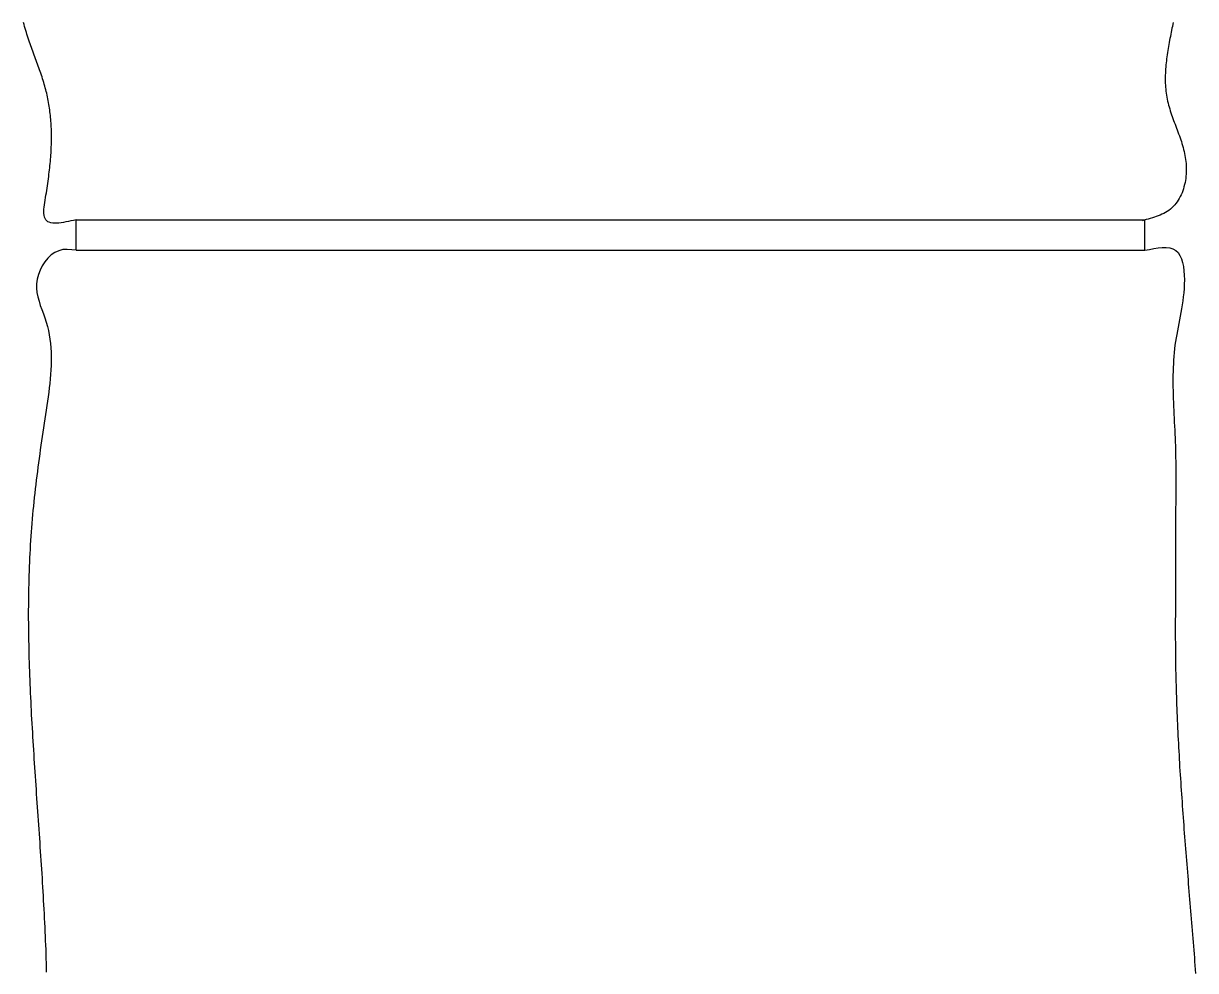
# Model space of a CAD drawing. Extents: x 443 to 1217, y -1921 to -677.
# Drawn here: x 476.74 to 489.24, y -743.73 to -733.63 of the extents above; entities that cross this region are included whole.
import ezdxf

# ---------------------------------------------------------------- set-up
doc = ezdxf.new("R2010")
doc.units = 0
doc.header["$MEASUREMENT"] = 0
doc.layers.add('3', color=8, linetype='CONTINUOUS')

msp = doc.modelspace()

# ---------------------------------------------------------------- linework, layer by layer
at = {"layer": '3', "color": 3}
for p, q in [((476.751, -733.641), (476.745, -733.621)), ((476.757, -733.662), (476.751, -733.641)), ((476.763, -733.684), (476.757, -733.662)), ((476.769, -733.705), (476.763, -733.684)), ((476.776, -733.725), (476.769, -733.705)), ((476.782, -733.746), (476.776, -733.725)), ((488.982, -733.724), (488.978, -733.746)), ((488.986, -733.704), (488.982, -733.724)), ((488.99, -733.682), (488.986, -733.704)), ((488.995, -733.661), (488.99, -733.682)), ((488.999, -733.639), (488.995, -733.661)), ((489.003, -733.619), (488.999, -733.639)), ((476.789, -733.767), (476.782, -733.746)), ((476.796, -733.786), (476.789, -733.767)), ((476.803, -733.807), (476.796, -733.786)), ((476.81, -733.828), (476.803, -733.807)), ((476.817, -733.847), (476.81, -733.828)), ((476.824, -733.868), (476.817, -733.847)), ((488.958, -733.854), (488.954, -733.876)), ((488.961, -733.832), (488.958, -733.854)), ((488.965, -733.81), (488.961, -733.832)), ((488.97, -733.789), (488.965, -733.81)), ((488.974, -733.768), (488.97, -733.789)), ((488.978, -733.746), (488.974, -733.768)), ((476.831, -733.888), (476.824, -733.868)), ((476.838, -733.907), (476.831, -733.888)), ((476.846, -733.927), (476.838, -733.907)), ((476.853, -733.948), (476.846, -733.927)), ((476.86, -733.967), (476.853, -733.948)), ((476.867, -733.987), (476.86, -733.967)), ((488.94, -733.963), (488.937, -733.985)), ((488.943, -733.941), (488.94, -733.963)), ((488.947, -733.919), (488.943, -733.941)), ((488.95, -733.898), (488.947, -733.919)), ((488.954, -733.876), (488.95, -733.898)), ((476.874, -734.007), (476.867, -733.987)), ((476.882, -734.026), (476.874, -734.007)), ((476.889, -734.046), (476.882, -734.026)), ((476.896, -734.065), (476.889, -734.046)), ((476.903, -734.085), (476.896, -734.065)), ((476.91, -734.104), (476.903, -734.085)), ((476.917, -734.123), (476.91, -734.104)), ((488.925, -734.094), (488.923, -734.116)), ((488.927, -734.072), (488.925, -734.094)), ((488.929, -734.05), (488.927, -734.072)), ((488.931, -734.028), (488.929, -734.05)), ((488.934, -734.007), (488.931, -734.028)), ((488.937, -733.985), (488.934, -734.007)), ((476.923, -734.143), (476.917, -734.123)), ((476.93, -734.162), (476.923, -734.143)), ((476.937, -734.182), (476.93, -734.162)), ((476.943, -734.201), (476.937, -734.182)), ((476.949, -734.22), (476.943, -734.201)), ((476.955, -734.24), (476.949, -734.22)), ((488.92, -734.181), (488.919, -734.203)), ((488.919, -734.203), (488.919, -734.225)), ((488.919, -734.225), (488.919, -734.246)), ((488.921, -734.159), (488.92, -734.181)), ((488.922, -734.137), (488.921, -734.159)), ((488.923, -734.116), (488.922, -734.137)), ((476.961, -734.259), (476.955, -734.24)), ((476.967, -734.278), (476.961, -734.259)), ((476.973, -734.298), (476.967, -734.278)), ((476.978, -734.317), (476.973, -734.298)), ((476.983, -734.337), (476.978, -734.317)), ((476.988, -734.355), (476.983, -734.337)), ((476.993, -734.375), (476.988, -734.355)), ((488.919, -734.246), (488.92, -734.268)), ((488.92, -734.268), (488.921, -734.289)), ((488.921, -734.289), (488.923, -734.311)), ((488.923, -734.311), (488.924, -734.332)), ((488.924, -734.332), (488.927, -734.353)), ((488.927, -734.353), (488.929, -734.375)), ((476.997, -734.395), (476.993, -734.375)), ((477.001, -734.414), (476.997, -734.395)), ((477.006, -734.434), (477.001, -734.414)), ((477.009, -734.453), (477.006, -734.434)), ((477.013, -734.473), (477.009, -734.453)), ((477.017, -734.493), (477.013, -734.473)), ((488.929, -734.375), (488.932, -734.396)), ((488.932, -734.396), (488.936, -734.416)), ((488.936, -734.416), (488.94, -734.438)), ((488.94, -734.438), (488.945, -734.459)), ((488.945, -734.459), (488.95, -734.48)), ((488.95, -734.48), (488.955, -734.5)), ((477.02, -734.512), (477.017, -734.493)), ((477.023, -734.532), (477.02, -734.512)), ((477.025, -734.551), (477.023, -734.532)), ((477.028, -734.572), (477.025, -734.551)), ((477.03, -734.592), (477.028, -734.572)), ((477.033, -734.611), (477.03, -734.592)), ((488.955, -734.5), (488.961, -734.521)), ((488.961, -734.521), (488.967, -734.542)), ((488.967, -734.542), (488.973, -734.562)), ((488.973, -734.562), (488.98, -734.583)), ((488.98, -734.583), (488.987, -734.603)), ((488.987, -734.603), (488.994, -734.623)), ((477.035, -734.632), (477.033, -734.611)), ((477.037, -734.652), (477.035, -734.632)), ((477.038, -734.672), (477.037, -734.652)), ((477.04, -734.693), (477.038, -734.672)), ((477.041, -734.713), (477.04, -734.693)), ((477.042, -734.733), (477.041, -734.713)), ((488.994, -734.623), (489.001, -734.644)), ((489.001, -734.644), (489.009, -734.665)), ((489.009, -734.665), (489.016, -734.684)), ((489.016, -734.684), (489.024, -734.705)), ((489.024, -734.705), (489.032, -734.726)), ((489.032, -734.726), (489.039, -734.747)), ((477.043, -734.754), (477.042, -734.733)), ((477.043, -734.775), (477.043, -734.754)), ((477.044, -734.796), (477.043, -734.775)), ((477.044, -734.816), (477.044, -734.796)), ((477.044, -734.838), (477.044, -734.816)), ((477.044, -734.859), (477.044, -734.838)), ((489.039, -734.747), (489.047, -734.766)), ((489.047, -734.766), (489.055, -734.787)), ((489.055, -734.787), (489.062, -734.808)), ((489.062, -734.808), (489.07, -734.828)), ((489.07, -734.828), (489.077, -734.849)), ((489.077, -734.849), (489.084, -734.87)), ((477.04, -734.988), (477.041, -734.967)), ((477.041, -734.967), (477.042, -734.945)), ((477.042, -734.945), (477.043, -734.923)), ((477.043, -734.923), (477.044, -734.901)), ((477.044, -734.881), (477.044, -734.859)), ((477.044, -734.901), (477.044, -734.881)), ((489.084, -734.87), (489.091, -734.89)), ((489.091, -734.89), (489.097, -734.911)), ((489.097, -734.911), (489.103, -734.932)), ((489.103, -734.932), (489.109, -734.953)), ((489.109, -734.953), (489.115, -734.974)), ((489.115, -734.974), (489.12, -734.995)), ((477.03, -735.123), (477.032, -735.101)), ((477.032, -735.101), (477.034, -735.078)), ((477.034, -735.078), (477.036, -735.055)), ((477.036, -735.055), (477.037, -735.033)), ((477.037, -735.033), (477.039, -735.01)), ((477.039, -735.01), (477.04, -734.988)), ((489.12, -734.995), (489.125, -735.017)), ((489.125, -735.017), (489.129, -735.038)), ((489.129, -735.038), (489.133, -735.059)), ((489.133, -735.059), (489.136, -735.081)), ((489.136, -735.081), (489.139, -735.103)), ((489.139, -735.103), (489.141, -735.125)), ((477.017, -735.239), (477.02, -735.216)), ((477.02, -735.216), (477.023, -735.192)), ((477.023, -735.192), (477.025, -735.169)), ((477.025, -735.169), (477.028, -735.147)), ((477.028, -735.147), (477.03, -735.123)), ((489.141, -735.125), (489.143, -735.147)), ((489.143, -735.213), (489.142, -735.236)), ((489.143, -735.147), (489.144, -735.168)), ((489.144, -735.191), (489.143, -735.213)), ((489.144, -735.168), (489.144, -735.191)), ((477.001, -735.36), (477.005, -735.336)), ((477.005, -735.336), (477.008, -735.311)), ((477.008, -735.311), (477.011, -735.287)), ((477.011, -735.287), (477.014, -735.263)), ((477.014, -735.263), (477.017, -735.239)), ((489.125, -735.349), (489.119, -735.371)), ((489.13, -735.326), (489.125, -735.349)), ((489.134, -735.305), (489.13, -735.326)), ((489.138, -735.282), (489.134, -735.305)), ((489.14, -735.259), (489.138, -735.282)), ((489.142, -735.236), (489.14, -735.259)), ((476.981, -735.487), (476.985, -735.46)), ((476.985, -735.46), (476.99, -735.435)), ((476.99, -735.435), (476.994, -735.41)), ((476.994, -735.41), (476.997, -735.385)), ((476.997, -735.385), (477.001, -735.36)), ((489.079, -735.476), (489.069, -735.495)), ((489.089, -735.456), (489.079, -735.476)), ((489.098, -735.435), (489.089, -735.456)), ((489.106, -735.415), (489.098, -735.435)), ((489.113, -735.393), (489.106, -735.415)), ((489.119, -735.371), (489.113, -735.393)), ((476.964, -735.612), (476.966, -735.588)), ((476.966, -735.588), (476.969, -735.563)), ((476.969, -735.563), (476.973, -735.538)), ((476.973, -735.538), (476.977, -735.513)), ((476.977, -735.513), (476.981, -735.487)), ((488.99, -735.597), (488.975, -735.61)), ((489.005, -735.581), (488.99, -735.597)), ((489.02, -735.566), (489.005, -735.581)), ((489.033, -735.55), (489.02, -735.566)), ((489.046, -735.532), (489.033, -735.55)), ((489.058, -735.514), (489.046, -735.532)), ((489.069, -735.495), (489.058, -735.514)), ((476.963, -735.634), (476.964, -735.612)), ((476.964, -735.655), (476.963, -735.634)), ((476.965, -735.675), (476.964, -735.655)), ((476.969, -735.694), (476.965, -735.675)), ((476.975, -735.71), (476.969, -735.694)), ((476.983, -735.723), (476.975, -735.71)), ((476.993, -735.735), (476.983, -735.723)), ((477.28, -735.73), (477.252, -735.736)), ((477.308, -735.723), (477.28, -735.73)), ((488.694, -735.728), (488.672, -735.734)), ((488.716, -735.722), (488.694, -735.728)), ((488.738, -735.716), (488.716, -735.722)), ((488.76, -735.71), (488.738, -735.716)), ((488.782, -735.703), (488.76, -735.71)), ((488.803, -735.697), (488.782, -735.703)), ((488.824, -735.689), (488.803, -735.697)), ((488.845, -735.682), (488.824, -735.689)), ((488.865, -735.673), (488.845, -735.682)), ((488.884, -735.664), (488.865, -735.673)), ((488.904, -735.655), (488.884, -735.664)), ((488.922, -735.645), (488.904, -735.655)), ((488.94, -735.634), (488.922, -735.645)), ((488.958, -735.623), (488.94, -735.634)), ((488.975, -735.61), (488.958, -735.623)), ((477.006, -735.744), (476.993, -735.735)), ((477.021, -735.75), (477.006, -735.744)), ((477.038, -735.756), (477.021, -735.75)), ((477.057, -735.758), (477.038, -735.756)), ((477.077, -735.759), (477.057, -735.758)), ((477.099, -735.759), (477.077, -735.759)), ((477.122, -735.758), (477.099, -735.759)), ((477.146, -735.755), (477.122, -735.758)), ((477.172, -735.751), (477.146, -735.755)), ((477.198, -735.747), (477.172, -735.751)), ((477.225, -735.742), (477.198, -735.747)), ((477.252, -735.736), (477.225, -735.742)), ((477.04, -736.099), (477.005, -736.132)), ((477.079, -736.072), (477.04, -736.099)), ((477.121, -736.053), (477.079, -736.072)), ((477.166, -736.042), (477.121, -736.053)), ((477.212, -736.04), (477.166, -736.042)), ((477.26, -736.043), (477.212, -736.04)), ((477.308, -736.048), (477.26, -736.043)), ((488.703, -736.048), (488.751, -736.039)), ((488.751, -736.039), (488.798, -736.03)), ((488.798, -736.03), (488.844, -736.024)), ((488.844, -736.024), (488.887, -736.019)), ((488.887, -736.019), (488.929, -736.019)), ((488.929, -736.019), (488.967, -736.024)), ((488.967, -736.024), (489.001, -736.034)), ((489.001, -736.034), (489.031, -736.05)), ((489.031, -736.05), (489.056, -736.074)), ((489.056, -736.074), (489.076, -736.103)), ((489.076, -736.103), (489.092, -736.139)), ((476.945, -736.213), (476.922, -736.26)), ((476.973, -736.171), (476.945, -736.213)), ((477.005, -736.132), (476.973, -736.171)), ((489.092, -736.139), (489.104, -736.179)), ((489.104, -736.179), (489.113, -736.222)), ((489.113, -736.222), (489.119, -736.268)), ((476.904, -736.308), (476.891, -736.357)), ((476.922, -736.26), (476.904, -736.308)), ((489.119, -736.268), (489.122, -736.315)), ((489.122, -736.315), (489.123, -736.363)), ((476.891, -736.357), (476.885, -736.406)), ((476.885, -736.406), (476.885, -736.454)), ((476.885, -736.454), (476.889, -736.5)), ((489.12, -736.456), (489.117, -736.502)), ((489.122, -736.411), (489.12, -736.456)), ((489.123, -736.363), (489.122, -736.411)), ((476.889, -736.5), (476.898, -736.547)), ((476.898, -736.547), (476.911, -736.592)), ((476.911, -736.592), (476.925, -736.636)), ((489.107, -736.589), (489.101, -736.631)), ((489.112, -736.546), (489.107, -736.589)), ((489.117, -736.502), (489.112, -736.546)), ((476.925, -736.636), (476.941, -736.681)), ((476.941, -736.681), (476.958, -736.726)), ((476.958, -736.726), (476.974, -736.77)), ((489.087, -736.713), (489.08, -736.753)), ((489.094, -736.672), (489.087, -736.713)), ((489.101, -736.631), (489.094, -736.672)), ((476.974, -736.77), (476.989, -736.815)), ((476.989, -736.815), (477.001, -736.86)), ((489.064, -736.83), (489.057, -736.87)), ((489.072, -736.792), (489.064, -736.83)), ((489.08, -736.753), (489.072, -736.792)), ((477.001, -736.86), (477.012, -736.905)), ((477.012, -736.905), (477.02, -736.951)), ((477.02, -736.951), (477.028, -736.997)), ((489.042, -736.946), (489.035, -736.984)), ((489.049, -736.908), (489.042, -736.946)), ((489.057, -736.87), (489.049, -736.908)), ((477.028, -736.997), (477.033, -737.044)), ((477.033, -737.044), (477.037, -737.09)), ((477.037, -737.09), (477.039, -737.137)), ((489.018, -737.101), (489.014, -737.14)), ((489.023, -737.061), (489.018, -737.101)), ((489.029, -737.023), (489.023, -737.061)), ((489.035, -736.984), (489.029, -737.023)), ((477.039, -737.137), (477.041, -737.183)), ((477.041, -737.23), (477.039, -737.278)), ((477.041, -737.183), (477.041, -737.23)), ((489.008, -737.219), (489.006, -737.26)), ((489.011, -737.18), (489.008, -737.219)), ((489.014, -737.14), (489.011, -737.18)), ((477.037, -737.325), (477.034, -737.373)), ((477.039, -737.278), (477.037, -737.325)), ((489.003, -737.341), (489.002, -737.382)), ((489.004, -737.3), (489.003, -737.341)), ((489.006, -737.26), (489.004, -737.3)), ((477.025, -737.468), (477.02, -737.516)), ((477.03, -737.42), (477.025, -737.468)), ((477.034, -737.373), (477.03, -737.42)), ((489.002, -737.382), (489.002, -737.423)), ((489.002, -737.423), (489.002, -737.465)), ((489.002, -737.465), (489.002, -737.506)), ((477.014, -737.563), (477.008, -737.611)), ((477.02, -737.516), (477.014, -737.563)), ((489.002, -737.506), (489.003, -737.547)), ((489.003, -737.547), (489.004, -737.589)), ((489.004, -737.589), (489.005, -737.63)), ((476.994, -737.705), (476.987, -737.753)), ((477.001, -737.657), (476.994, -737.705)), ((477.008, -737.611), (477.001, -737.657)), ((489.005, -737.63), (489.007, -737.672)), ((489.007, -737.672), (489.008, -737.714)), ((489.008, -737.714), (489.01, -737.756)), ((476.973, -737.847), (476.966, -737.894)), ((476.98, -737.8), (476.973, -737.847)), ((476.987, -737.753), (476.98, -737.8)), ((489.01, -737.756), (489.012, -737.798)), ((489.012, -737.798), (489.014, -737.839)), ((489.014, -737.839), (489.016, -737.882)), ((476.959, -737.942), (476.952, -737.989)), ((476.966, -737.894), (476.959, -737.942)), ((489.016, -737.882), (489.018, -737.924)), ((489.018, -737.924), (489.02, -737.966)), ((489.02, -737.966), (489.022, -738.008)), ((476.939, -738.081), (476.932, -738.128)), ((476.945, -738.035), (476.939, -738.081)), ((476.952, -737.989), (476.945, -738.035)), ((489.022, -738.008), (489.024, -738.05)), ((489.024, -738.05), (489.026, -738.092)), ((489.026, -738.092), (489.027, -738.134)), ((476.919, -738.221), (476.912, -738.268)), ((476.925, -738.175), (476.919, -738.221)), ((476.932, -738.128), (476.925, -738.175)), ((489.027, -738.134), (489.028, -738.175)), ((489.028, -738.175), (489.03, -738.218)), ((489.03, -738.218), (489.03, -738.259)), ((476.906, -738.315), (476.9, -738.36)), ((476.912, -738.268), (476.906, -738.315)), ((489.03, -738.259), (489.031, -738.3)), ((489.031, -738.3), (489.032, -738.342)), ((489.032, -738.342), (489.032, -738.383)), ((476.888, -738.453), (476.882, -738.499)), ((476.894, -738.407), (476.888, -738.453)), ((476.9, -738.36), (476.894, -738.407)), ((489.032, -738.383), (489.032, -738.425)), ((489.032, -738.425), (489.033, -738.466)), ((489.033, -738.466), (489.033, -738.506)), ((476.871, -738.591), (476.865, -738.637)), ((476.876, -738.546), (476.871, -738.591)), ((476.882, -738.499), (476.876, -738.546)), ((489.033, -738.506), (489.032, -738.548)), ((489.032, -738.548), (489.032, -738.589)), ((489.032, -738.589), (489.032, -738.63)), ((476.855, -738.73), (476.851, -738.776)), ((476.86, -738.684), (476.855, -738.73)), ((476.865, -738.637), (476.86, -738.684)), ((489.032, -738.671), (489.031, -738.712)), ((489.031, -738.712), (489.031, -738.753)), ((489.032, -738.63), (489.032, -738.671)), ((476.846, -738.822), (476.842, -738.868)), ((476.851, -738.776), (476.846, -738.822)), ((489.03, -738.836), (489.029, -738.876)), ((489.031, -738.753), (489.03, -738.794)), ((489.03, -738.794), (489.03, -738.836)), ((476.834, -738.961), (476.831, -739.007)), ((476.838, -738.914), (476.834, -738.961)), ((476.842, -738.868), (476.838, -738.914)), ((489.029, -738.958), (489.028, -738.999)), ((489.029, -738.876), (489.029, -738.917)), ((489.029, -738.917), (489.029, -738.958)), ((476.824, -739.099), (476.821, -739.145)), ((476.827, -739.052), (476.824, -739.099)), ((476.831, -739.007), (476.827, -739.052)), ((489.028, -739.081), (489.027, -739.122)), ((489.028, -738.999), (489.028, -739.04)), ((489.028, -739.04), (489.028, -739.081)), ((476.818, -739.191), (476.815, -739.238)), ((476.821, -739.145), (476.818, -739.191)), ((489.027, -739.122), (489.027, -739.164)), ((489.027, -739.164), (489.027, -739.204)), ((489.027, -739.204), (489.027, -739.245)), ((476.811, -739.33), (476.809, -739.376)), ((476.813, -739.283), (476.811, -739.33)), ((476.815, -739.238), (476.813, -739.283)), ((489.027, -739.245), (489.027, -739.287)), ((489.027, -739.287), (489.027, -739.328)), ((489.027, -739.328), (489.027, -739.37)), ((476.805, -739.469), (476.804, -739.515)), ((476.807, -739.422), (476.805, -739.469)), ((476.809, -739.376), (476.807, -739.422)), ((489.027, -739.37), (489.028, -739.41)), ((489.028, -739.41), (489.028, -739.451)), ((489.028, -739.451), (489.028, -739.493)), ((476.802, -739.561), (476.801, -739.607)), ((476.804, -739.515), (476.802, -739.561)), ((489.028, -739.493), (489.028, -739.534)), ((489.028, -739.534), (489.028, -739.576)), ((489.028, -739.576), (489.028, -739.617)), ((476.8, -739.654), (476.799, -739.7)), ((476.799, -739.7), (476.799, -739.747)), ((476.801, -739.607), (476.8, -739.654)), ((489.028, -739.657), (489.027, -739.699)), ((489.027, -739.699), (489.027, -739.74)), ((489.028, -739.617), (489.028, -739.657)), ((476.798, -739.839), (476.797, -739.885)), ((476.799, -739.747), (476.798, -739.792)), ((476.798, -739.792), (476.798, -739.839)), ((489.027, -739.74), (489.027, -739.782)), ((489.027, -739.782), (489.027, -739.822)), ((489.027, -739.822), (489.027, -739.863)), ((476.797, -739.885), (476.797, -739.932)), ((476.797, -739.932), (476.797, -739.978)), ((476.797, -739.978), (476.798, -740.025)), ((489.027, -739.946), (489.026, -739.986)), ((489.027, -739.863), (489.027, -739.905)), ((489.027, -739.905), (489.027, -739.946)), ((476.798, -740.025), (476.798, -740.071)), ((476.798, -740.071), (476.798, -740.117)), ((489.026, -739.986), (489.026, -740.028)), ((489.026, -740.028), (489.026, -740.069)), ((489.026, -740.069), (489.026, -740.111)), ((476.798, -740.117), (476.799, -740.164)), ((476.799, -740.164), (476.8, -740.21)), ((476.8, -740.21), (476.801, -740.257)), ((489.026, -740.111), (489.026, -740.152)), ((489.026, -740.152), (489.026, -740.192)), ((489.026, -740.192), (489.027, -740.234)), ((476.801, -740.257), (476.802, -740.304)), ((476.802, -740.304), (476.803, -740.349)), ((476.803, -740.349), (476.804, -740.396)), ((489.027, -740.234), (489.027, -740.275)), ((489.027, -740.275), (489.027, -740.317)), ((489.027, -740.317), (489.028, -740.358)), ((476.804, -740.396), (476.805, -740.443)), ((476.805, -740.443), (476.807, -740.489)), ((489.028, -740.358), (489.028, -740.398)), ((489.028, -740.398), (489.029, -740.44)), ((489.029, -740.44), (489.029, -740.481)), ((476.807, -740.489), (476.808, -740.536)), ((476.808, -740.536), (476.81, -740.583)), ((476.81, -740.583), (476.812, -740.629)), ((489.029, -740.481), (489.03, -740.523)), ((489.03, -740.523), (489.031, -740.564)), ((489.031, -740.564), (489.032, -740.605)), ((489.032, -740.605), (489.033, -740.647)), ((476.812, -740.629), (476.814, -740.675)), ((476.814, -740.675), (476.816, -740.722)), ((476.816, -740.722), (476.818, -740.769)), ((489.033, -740.647), (489.034, -740.688)), ((489.034, -740.688), (489.035, -740.729)), ((489.035, -740.729), (489.036, -740.77)), ((476.818, -740.769), (476.82, -740.816)), ((476.82, -740.816), (476.822, -740.863)), ((489.036, -740.77), (489.038, -740.811)), ((489.038, -740.811), (489.039, -740.853)), ((489.039, -740.853), (489.04, -740.894)), ((476.822, -740.863), (476.824, -740.908)), ((476.824, -740.908), (476.827, -740.955)), ((476.827, -740.955), (476.829, -741.002)), ((489.04, -740.894), (489.042, -740.936)), ((489.042, -740.936), (489.044, -740.977)), ((489.044, -740.977), (489.045, -741.018)), ((476.829, -741.002), (476.832, -741.049)), ((476.832, -741.049), (476.834, -741.096)), ((476.834, -741.096), (476.837, -741.143)), ((489.045, -741.018), (489.047, -741.06)), ((489.047, -741.06), (489.049, -741.101)), ((489.049, -741.101), (489.051, -741.143)), ((476.837, -741.143), (476.84, -741.19)), ((476.84, -741.19), (476.842, -741.236)), ((489.051, -741.143), (489.053, -741.184)), ((489.053, -741.184), (489.055, -741.226)), ((489.055, -741.226), (489.057, -741.267)), ((476.842, -741.236), (476.845, -741.283)), ((476.845, -741.283), (476.848, -741.33)), ((476.848, -741.33), (476.851, -741.377)), ((489.057, -741.267), (489.059, -741.308)), ((489.059, -741.308), (489.061, -741.35)), ((489.061, -741.35), (489.064, -741.391)), ((476.851, -741.377), (476.854, -741.424)), ((476.854, -741.424), (476.857, -741.471)), ((476.857, -741.471), (476.86, -741.518)), ((489.064, -741.391), (489.066, -741.433)), ((489.066, -741.433), (489.068, -741.474)), ((489.068, -741.474), (489.071, -741.515)), ((476.86, -741.518), (476.863, -741.564)), ((476.863, -741.564), (476.866, -741.611)), ((489.071, -741.515), (489.073, -741.557)), ((489.073, -741.557), (489.076, -741.599)), ((489.076, -741.599), (489.079, -741.641)), ((476.866, -741.611), (476.869, -741.658)), ((476.869, -741.658), (476.872, -741.705)), ((476.872, -741.705), (476.876, -741.752)), ((489.079, -741.641), (489.081, -741.682)), ((489.081, -741.682), (489.084, -741.724)), ((489.084, -741.724), (489.087, -741.765)), ((476.876, -741.752), (476.879, -741.799)), ((476.879, -741.799), (476.882, -741.846)), ((476.882, -741.846), (476.885, -741.894)), ((489.087, -741.765), (489.089, -741.806)), ((489.089, -741.806), (489.092, -741.848)), ((489.092, -741.848), (489.095, -741.889)), ((476.885, -741.894), (476.889, -741.94)), ((476.889, -741.94), (476.892, -741.987)), ((489.095, -741.889), (489.098, -741.931)), ((489.098, -741.931), (489.101, -741.972)), ((489.101, -741.972), (489.104, -742.014)), ((476.892, -741.987), (476.895, -742.034)), ((476.895, -742.034), (476.899, -742.081)), ((476.899, -742.081), (476.902, -742.129)), ((489.104, -742.014), (489.107, -742.056)), ((489.107, -742.056), (489.11, -742.097)), ((489.11, -742.097), (489.113, -742.139)), ((476.902, -742.129), (476.905, -742.176)), ((476.905, -742.176), (476.908, -742.223)), ((476.908, -742.223), (476.912, -742.271)), ((489.113, -742.139), (489.116, -742.18)), ((489.116, -742.18), (489.119, -742.222)), ((489.119, -742.222), (489.122, -742.263)), ((476.912, -742.271), (476.915, -742.318)), ((476.915, -742.318), (476.918, -742.364)), ((489.122, -742.263), (489.126, -742.304)), ((489.126, -742.304), (489.129, -742.347)), ((489.129, -742.347), (489.132, -742.388)), ((476.918, -742.364), (476.921, -742.412)), ((476.921, -742.412), (476.924, -742.459)), ((476.924, -742.459), (476.927, -742.507)), ((489.132, -742.388), (489.135, -742.43)), ((489.135, -742.43), (489.139, -742.471)), ((489.139, -742.471), (489.142, -742.513)), ((476.927, -742.507), (476.931, -742.554)), ((476.931, -742.554), (476.934, -742.601)), ((476.934, -742.601), (476.937, -742.649)), ((489.142, -742.513), (489.145, -742.554)), ((489.145, -742.554), (489.149, -742.595)), ((489.149, -742.595), (489.152, -742.637)), ((476.937, -742.649), (476.94, -742.696)), ((476.94, -742.696), (476.943, -742.744)), ((489.152, -742.637), (489.155, -742.679)), ((489.155, -742.679), (489.159, -742.721)), ((489.159, -742.721), (489.162, -742.762)), ((476.943, -742.744), (476.946, -742.792)), ((476.946, -742.792), (476.949, -742.839)), ((476.949, -742.839), (476.951, -742.886)), ((489.162, -742.762), (489.165, -742.804)), ((489.165, -742.804), (489.169, -742.845)), ((489.169, -742.845), (489.172, -742.886)), ((476.951, -742.886), (476.954, -742.933)), ((476.954, -742.933), (476.957, -742.981)), ((489.172, -742.886), (489.176, -742.928)), ((489.176, -742.928), (489.179, -742.97)), ((489.179, -742.97), (489.182, -743.012)), ((476.957, -742.981), (476.959, -743.029)), ((476.959, -743.029), (476.962, -743.076)), ((476.962, -743.076), (476.965, -743.124)), ((489.182, -743.012), (489.186, -743.053)), ((489.186, -743.053), (489.189, -743.095)), ((489.189, -743.095), (489.193, -743.136)), ((476.965, -743.124), (476.967, -743.172)), ((476.967, -743.172), (476.969, -743.219)), ((476.969, -743.219), (476.972, -743.267)), ((489.193, -743.136), (489.196, -743.177)), ((489.196, -743.177), (489.199, -743.219)), ((489.199, -743.219), (489.203, -743.261)), ((476.972, -743.267), (476.974, -743.315)), ((476.974, -743.315), (476.976, -743.363)), ((489.203, -743.261), (489.206, -743.303)), ((489.206, -743.303), (489.21, -743.344)), ((489.21, -743.344), (489.213, -743.386)), ((476.976, -743.363), (476.978, -743.41)), ((476.978, -743.41), (476.98, -743.458)), ((476.98, -743.458), (476.982, -743.505)), ((489.213, -743.386), (489.216, -743.427)), ((489.216, -743.427), (489.22, -743.468)), ((489.22, -743.468), (489.223, -743.51)), ((476.982, -743.505), (476.983, -743.553)), ((476.983, -743.553), (476.985, -743.601)), ((476.985, -743.601), (476.987, -743.649)), ((489.223, -743.51), (489.226, -743.551)), ((489.226, -743.551), (489.23, -743.593)), ((489.23, -743.593), (489.233, -743.634)), ((476.987, -743.649), (476.988, -743.697)), ((476.988, -743.697), (476.989, -743.745)), ((489.233, -743.634), (489.236, -743.677)), ((489.236, -743.677), (489.239, -743.718)), ((489.239, -743.718), (489.243, -743.759))]:
    msp.add_line(p, q, dxfattribs=at)
at = {"layer": '3', "color": 7, "linetype": 'Continuous'}
msp.add_line((477.308, -736.048), (477.308, -735.723), dxfattribs=at)
at = {"layer": '3', "color": 3, "linetype": 'Continuous'}
for p, q in [((477.308, -735.723), (488.703, -735.723)), ((477.308, -736.048), (488.703, -736.048))]:
    msp.add_line(p, q, dxfattribs=at)
at = {"layer": '3', "linetype": 'Continuous'}
msp.add_line((488.703, -736.048), (488.703, -735.723), dxfattribs=at)

doc.saveas('drawing.dxf')
